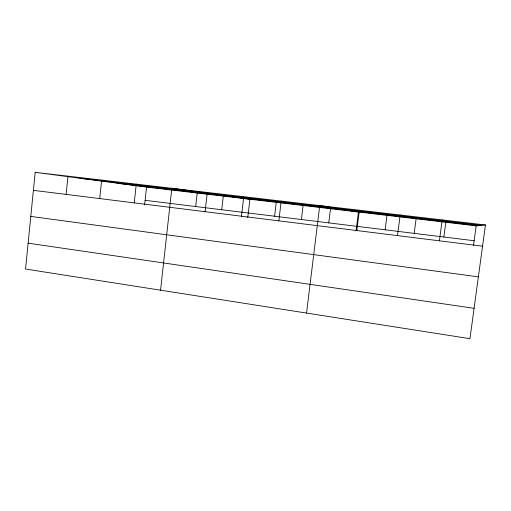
<?xml version="1.0" encoding="UTF-8"?>
<svg xmlns="http://www.w3.org/2000/svg" width="511" height="511" viewBox="0 0 511 511"><rect width="100%" height="100%" fill="white"/><g stroke="black" fill="none" stroke-linecap="round" stroke-linejoin="round"><path stroke-width="0.77" d="M35.189 172.316L25.55 269.035L469.954 338.684L485.45 224.968L35.189 172.316L146.561 187.096L476.156 225.868L485.45 224.968M66.123 194.41L67.989 176.148M99.728 198.587L101.67 180.089M134.252 202.88L136.271 184.132M144.619 204.924L146.561 187.096M160.55 290.191L171.83 188.291L249.911 199.258L247.765 217.59M195.7 206.533L197.22 193.056M205.109 211.688L207.3 192.443M221.736 209.734L223.301 196.128M241.473 216.21L243.747 196.703M274.592 216.223L276.247 202.356M278.846 220.854L281.21 201.085M301.407 219.519L303.106 205.511M306.543 313.077L319.739 205.588L358.454 212.027L356.078 230.902M328.758 222.879L330.502 208.737M356.819 230.55L359.38 210.225M385.128 229.803L386.98 215.38M397.507 235.609L400.177 214.997M414.191 233.374L416.088 218.804M439.403 240.822L442.181 219.909M443.855 237.015L445.809 222.298M473.518 245.35L476.156 225.868M79.901 178.25L481.611 225.338M116.974 183.168L478.539 225.638M145.118 200.325L474.138 240.738M33.394 190.335L482.556 246.187M30.794 216.415L478.379 276.866M28.124 243.172L474.093 308.312"/></g></svg>
